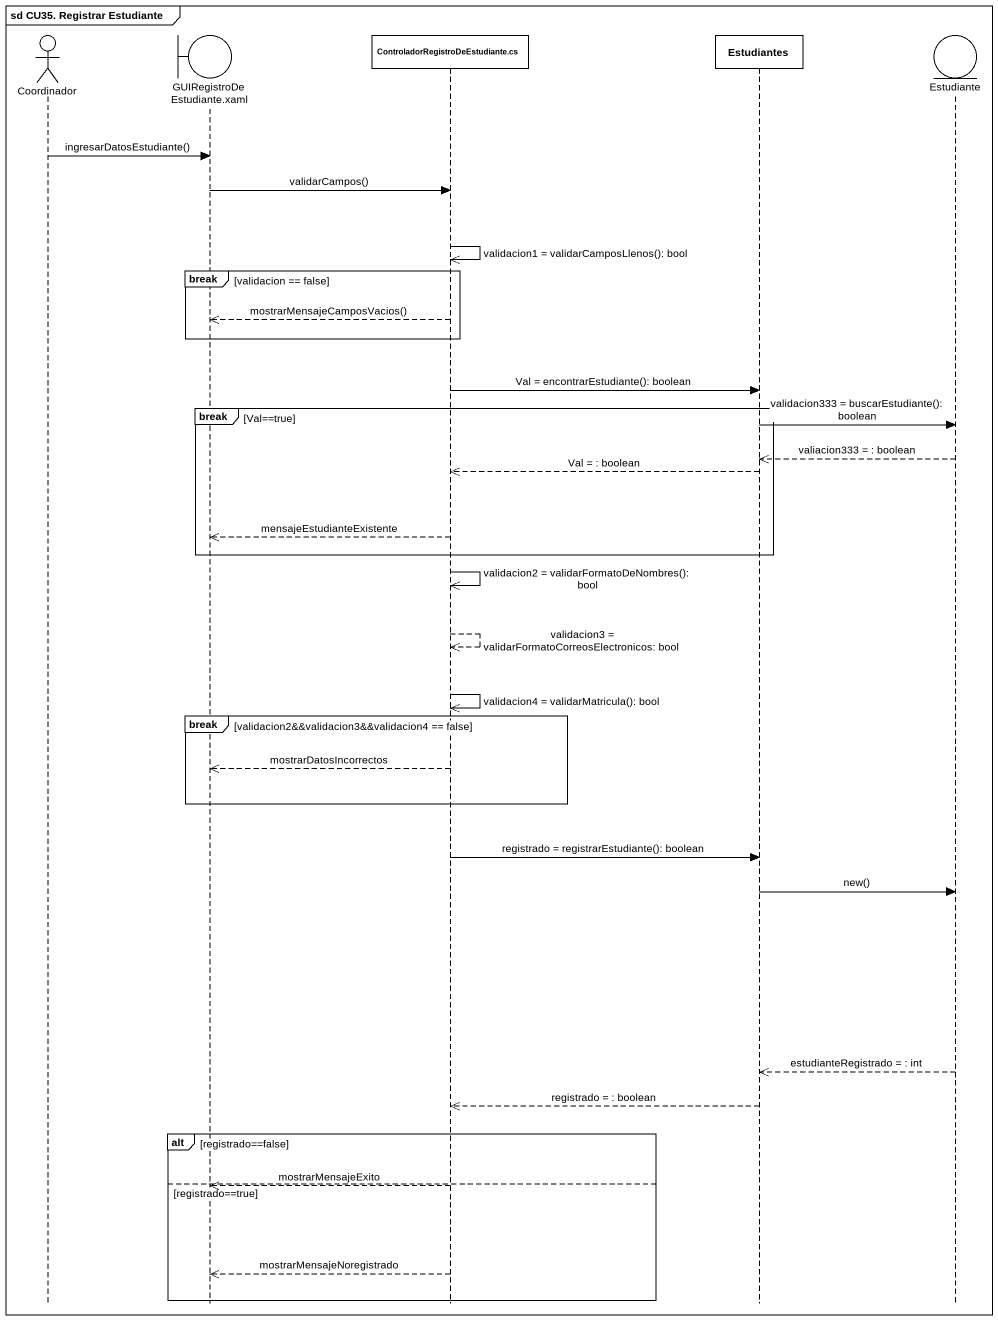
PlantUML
@startuml
mainframe sd CU35. Registrar Estudiante
hide footbox
actor Coordinador
boundary "GUIRegistroDeEstudiante.xaml" as GUIRegistroDeEstudiante_xaml
participant "ControladorRegistroDeEstudiante.cs" as ControladorRegistroDeEstudia
participant Estudiantes
entity Estudiante

Coordinador -> GUIRegistroDeEstudiante_xaml : ingresarDatosEstudiante()
GUIRegistroDeEstudiante_xaml -> ControladorRegistroDeEstudia : validarCampos()
ControladorRegistroDeEstudia ->> ControladorRegistroDeEstudia : validacion1 = validarCamposLlenos(): bool
break validacion == false
  ControladorRegistroDeEstudia -->> GUIRegistroDeEstudiante_xaml : mostrarMensajeCamposVacios()
end
ControladorRegistroDeEstudia -> Estudiantes : Val = encontrarEstudiante(): boolean
break Val==true
  Estudiantes -> Estudiante : validacion333 = buscarEstudiante(): boolean
  Estudiante -->> Estudiantes : valiacion333 = : boolean
  Estudiantes -->> ControladorRegistroDeEstudia : Val = : boolean
  ControladorRegistroDeEstudia -->> GUIRegistroDeEstudiante_xaml : mensajeEstudianteExistente
end
ControladorRegistroDeEstudia ->> ControladorRegistroDeEstudia : validacion2 = validarFormatoDeNombres(): bool
ControladorRegistroDeEstudia -->> ControladorRegistroDeEstudia : validacion3 = validarFormatoCorreosElectronicos: bool
ControladorRegistroDeEstudia ->> ControladorRegistroDeEstudia : validacion4 = validarMatricula(): bool
break validacion2&&validacion3&&validacion4 == false
  ControladorRegistroDeEstudia -->> GUIRegistroDeEstudiante_xaml : mostrarDatosIncorrectos
end
ControladorRegistroDeEstudia -> Estudiantes : registrado = registrarEstudiante(): boolean
Estudiantes -> Estudiante : new()
Estudiante -->> Estudiantes : estudianteRegistrado = : int
Estudiantes -->> ControladorRegistroDeEstudia : registrado = : boolean
alt registrado==false
else registrado==true
  ControladorRegistroDeEstudia -->> GUIRegistroDeEstudiante_xaml : mostrarMensajeExito
  ControladorRegistroDeEstudia -->> GUIRegistroDeEstudiante_xaml : mostrarMensajeNoregistrado
end
@enduml
